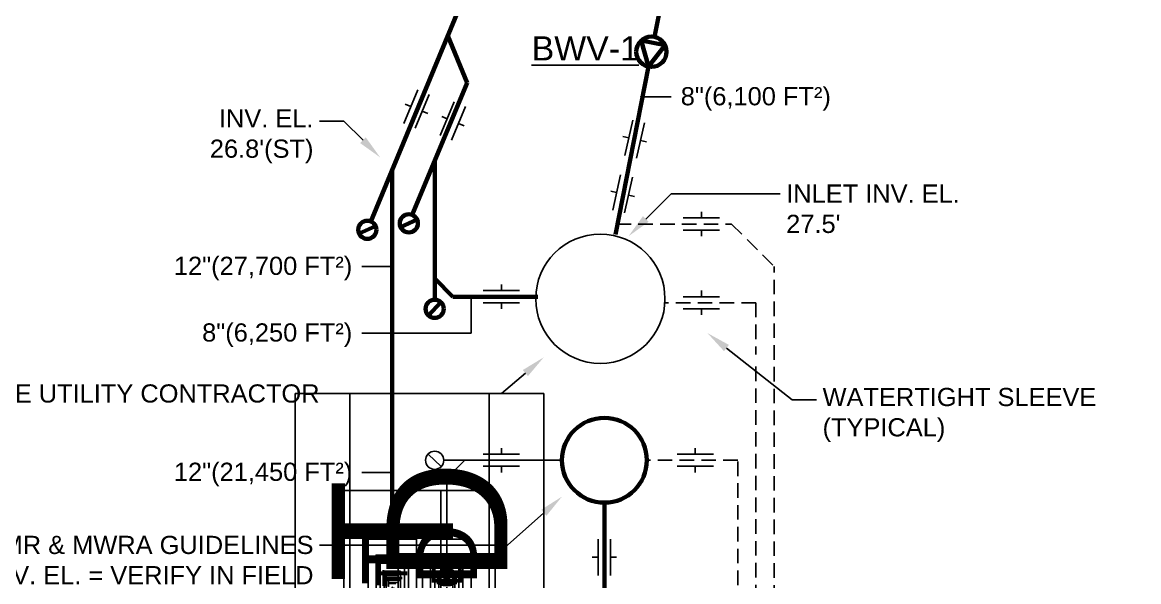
# Model space of a CAD drawing. Extents: x -29500 to 23517, y -2581 to 1886.
# Drawn here: x -1594 to -1042, y 859 to 1136 of the extents above; entities that cross this region are included whole.
import ezdxf
from ezdxf import colors
from ezdxf.entities.mleader import LeaderData, LeaderLine
from ezdxf.enums import TextEntityAlignment as Align
from ezdxf.math import Vec2, Vec3

# ---------------------------------------------------------------- set-up
doc = ezdxf.new("R2010")
doc.units = 0
doc.header["$LTSCALE"] = 36
doc.header["$MEASUREMENT"] = 0
doc.linetypes.add('VENT', pattern=[0.3, 0.2, -0.1])
for name, color, linetype in [('G-ANNO-TEXT', 70, 'Continuous'), ('P-GD-N', 3, 'Continuous'), ('P-GD-N @ 1 (1)', 3, 'Continuous'), ('P-GD-N @ 1 (2)', 3, 'Continuous'), ('P-GD-N @ 128', 3, 'Continuous'), ('P-GD-N @ 192', 3, 'Continuous'), ('P-GD-N @ 384', 3, 'Continuous'), ('P-GD-N @ 48', 3, 'Continuous'), ('P-GD-N @ 64', 3, 'Continuous'), ('P-GD-N @ 768', 3, 'Continuous'), ('P-GD-N @ 96', 3, 'Continuous'), ('P-GOIV-N', 3, 'VENT'), ('P-GV-N', 3, 'VENT')]:
    doc.layers.add(name, color=color, linetype=linetype)
for name, color, linetype, lineweight in [('P-SAN-N', 6, 'Continuous', 60), ('P-STRM-E', 52, 'Continuous', 25), ('P-STRM-N', 2, 'Continuous', 60), ('P-STRM-N @ 1 (1)', 2, 'Continuous', 60), ('P-STRM-N @ 1 (2)', 2, 'Continuous', 60), ('P-STRM-N @ 128', 2, 'Continuous', 60), ('P-STRM-N @ 192', 2, 'Continuous', 60), ('P-STRM-N @ 384', 2, 'Continuous', 60), ('P-STRM-N @ 48', 2, 'Continuous', 60), ('P-STRM-N @ 64', 2, 'Continuous', 60), ('P-STRM-N @ 768', 2, 'Continuous', 60), ('P-STRM-N @ 96', 2, 'Continuous', 60)]:
    doc.layers.add(name, color=color, linetype=linetype, lineweight=lineweight)
doc.styles.add('Arial', font='arial.ttf')
doc.dimstyles.new('Loop096', dxfattribs={"dimscale": 0, "dimtxt": 0.09375, "dimasz": 0.03125, "dimexe": 0.0625, "dimexo": 0.0625, "dimgap": 0.09375, "dimtad": 1, "dimdec": 4, "dimzin": 3, "dimdsep": 46, "dimlunit": 4, "dimtxsty": 'Arial', "dimblk": 'OBLIQUE', "dimcen": 0.09375, "dimdle": 0.0625, "dimclrd": 256, "dimclre": 256, "dimclrt": 256, "dimadec": 4, "dimazin": 0, "dimtfac": 0.8, "dimtdec": 4, "dimtix": 1, "dimtofl": 0, "dimtmove": 1, "dimatfit": 0, "dimldrblk": 'LeaderNoteBlock', "dimfxl": 1, "dimfrac": 1, "dimtolj": 1, "dimtzin": 0, "dimlwd": -1, "dimlwe": -1, "dimarcsym": 0})

# ---------------------------------------------------------------- blocks, each defined once
blk = doc.blocks.new('_Oblique')
at = {"color": 0, "linetype": 'ByBlock', "lineweight": -2}
blk.add_line((-0.5, -0.5), (0.5, 0.5), dxfattribs=at)
blk = doc.blocks.new('LeaderNoteBlock')
blk.add_ellipse((0, 0), major_axis=(1, 0), ratio=0.25, start_param=5.387521, end_param=10.320443)
blk = doc.blocks.new('FLOOR CLEAN OUT')
at = {"color": 7, "linetype": 'Continuous'}
blk.add_line((0.034, -0.0323), (-0.0341, 0.0321), dxfattribs=at)
at = {"linetype": 'Continuous'}
blk.add_circle((0, 0), 0.0469, dxfattribs=at)
blk = doc.blocks.new('*U47')
at = {"layer": 'DEFPOINTS'}
blk.add_lwpolyline([(-0.125, -0.0625), (0.125, -0.0625), (0.125, 0.0625), (-0.125, 0.0625)], close=True, dxfattribs=at)
at = {"style": 'Arial'}
blk.add_text('ST', height=0.078125, dxfattribs=at).set_placement((0, 0), align=Align.MIDDLE)
blk = doc.blocks.new('*U1390')
at = {"layer": 'P-STRM-N @ 1 (1)', "linetype": 'ByBlock', "lineweight": -2, "rotation": 90}
blk.add_blockref('*U47', (-1411, 856.15), dxfattribs=at)
at = {"layer": 'P-STRM-N @ 1 (2)', "linetype": 'ByBlock', "lineweight": -2, "rotation": 90}
blk.add_blockref('*U47', (-1411, 856.15), dxfattribs=at)
at = {"layer": 'P-STRM-N @ 128', "linetype": 'ByBlock', "lineweight": -2, "xscale": 128, "yscale": 128, "zscale": 128, "rotation": 90}
blk.add_blockref('*U47', (-1411, 856.15), dxfattribs=at)
at = {"layer": 'P-STRM-N @ 192', "linetype": 'ByBlock', "lineweight": -2, "xscale": 192, "yscale": 192, "zscale": 192, "rotation": 90}
blk.add_blockref('*U47', (-1411, 856.15), dxfattribs=at)
at = {"layer": 'P-STRM-N @ 384', "linetype": 'ByBlock', "lineweight": -2, "xscale": 384, "yscale": 384, "zscale": 384, "rotation": 90}
blk.add_blockref('*U47', (-1411, 856.15), dxfattribs=at)
at = {"layer": 'P-STRM-N @ 48', "linetype": 'ByBlock', "lineweight": -2, "xscale": 48, "yscale": 48, "zscale": 48, "rotation": 90}
blk.add_blockref('*U47', (-1411, 856.15), dxfattribs=at)
at = {"layer": 'P-STRM-N @ 64', "linetype": 'ByBlock', "lineweight": -2, "xscale": 64, "yscale": 64, "zscale": 64, "rotation": 90}
blk.add_blockref('*U47', (-1411, 856.15), dxfattribs=at)
at = {"layer": 'P-STRM-N @ 768', "linetype": 'ByBlock', "lineweight": -2, "xscale": 768, "yscale": 768, "zscale": 768, "rotation": 90}
blk.add_blockref('*U47', (-1411, 856.15), dxfattribs=at)
at = {"layer": 'P-STRM-N @ 96', "linetype": 'ByBlock', "lineweight": -2, "xscale": 96, "yscale": 96, "zscale": 96, "rotation": 90}
blk.add_blockref('*U47', (-1411, 856.15), dxfattribs=at)
blk = doc.blocks.new('*U43')
at = {"layer": 'DEFPOINTS'}
blk.add_lwpolyline([(-0.125, -0.0625), (0.125, -0.0625), (0.125, 0.0625), (-0.125, 0.0625)], close=True, dxfattribs=at)
at = {"style": 'Arial'}
blk.add_text('GD', height=0.078125, dxfattribs=at).set_placement((0, 0), align=Align.MIDDLE)
blk = doc.blocks.new('*U1391')
at = {"layer": 'P-GD-N @ 1 (1)', "linetype": 'ByBlock', "lineweight": -2, "rotation": 90}
blk.add_blockref('*U43', (-1384, 856.15), dxfattribs=at)
at = {"layer": 'P-GD-N @ 1 (2)', "linetype": 'ByBlock', "lineweight": -2, "rotation": 90}
blk.add_blockref('*U43', (-1384, 856.15), dxfattribs=at)
at = {"layer": 'P-GD-N @ 128', "linetype": 'ByBlock', "lineweight": -2, "xscale": 128, "yscale": 128, "zscale": 128, "rotation": 90}
blk.add_blockref('*U43', (-1384, 856.15), dxfattribs=at)
at = {"layer": 'P-GD-N @ 192', "linetype": 'ByBlock', "lineweight": -2, "xscale": 192, "yscale": 192, "zscale": 192, "rotation": 90}
blk.add_blockref('*U43', (-1384, 856.15), dxfattribs=at)
at = {"layer": 'P-GD-N @ 384', "linetype": 'ByBlock', "lineweight": -2, "xscale": 384, "yscale": 384, "zscale": 384, "rotation": 90}
blk.add_blockref('*U43', (-1384, 856.15), dxfattribs=at)
at = {"layer": 'P-GD-N @ 48', "linetype": 'ByBlock', "lineweight": -2, "xscale": 48, "yscale": 48, "zscale": 48, "rotation": 90}
blk.add_blockref('*U43', (-1384, 856.15), dxfattribs=at)
at = {"layer": 'P-GD-N @ 64', "linetype": 'ByBlock', "lineweight": -2, "xscale": 64, "yscale": 64, "zscale": 64, "rotation": 90}
blk.add_blockref('*U43', (-1384, 856.15), dxfattribs=at)
at = {"layer": 'P-GD-N @ 768', "linetype": 'ByBlock', "lineweight": -2, "xscale": 768, "yscale": 768, "zscale": 768, "rotation": 90}
blk.add_blockref('*U43', (-1384, 856.15), dxfattribs=at)
at = {"layer": 'P-GD-N @ 96', "linetype": 'ByBlock', "lineweight": -2, "xscale": 96, "yscale": 96, "zscale": 96, "rotation": 90}
blk.add_blockref('*U43', (-1384, 856.15), dxfattribs=at)
blk = doc.blocks.new('A$C75EC5373')
at = {"layer": 'G-ANNO-TEXT'}
for p, q in [((0, 3), (0, 6)), ((-9, 3), (9, 3)), ((9, -3), (-9, -3)), ((0, -3), (0, -6))]:
    blk.add_line(p, q, dxfattribs=at)
blk = doc.blocks.new('BACKWATER VALVE')
blk.add_lwpolyline([(0.078125, 0), (-0.046875, 0.0625), (-0.046875, -0.0625)], close=True)
blk.add_circle((0, 0), 0.078125)

msp = doc.modelspace()

# ---------------------------------------------------------------- linework, layer by layer
at = {"layer": 'P-GD-N'}
for p, q in [((-1385.5, 919.15), (-1327, 919.15)), ((-1384, 910.15), (-1375, 919.15)), ((-1384, 868.15), (-1384, 910.15))]:
    msp.add_line(p, q, dxfattribs=at)
at = {"layer": 'P-GOIV-N'}
for p, q in [((-1300, 1036.15), (-1243, 1036.15)), ((-1243, 1036.15), (-1222, 1015.15)), ((-1222, 796.15), (-1222, 1015.15)), ((-1231, 997.15), (-1276, 997.15)), ((-1231, 997.15), (-1231, 971.52)), ((-1231, 965.52), (-1231, 805.15)), ((-1240, 919.15), (-1285, 919.15)), ((-1240, 814.15), (-1240, 919.15))]:
    msp.add_line(p, q, dxfattribs=at)
at = {"layer": 'P-SAN-N'}
msp.add_line((-1306, 898.15), (-1306, 853.15), dxfattribs=at)
msp.add_circle((-1306, 919.15), 21, dxfattribs=at)
at = {"layer": 'P-STRM-E'}
msp.add_circle((-1308, 999.15), 32, dxfattribs=at)
at = {"layer": 'P-STRM-N'}
for p, q in [((-1281.25, 1128.83), (-1267.19, 1200.28)), ((-1421.64, 1037.46), (-1360.53, 1185)), ((-1373.95, 1106.15), (-1383.57, 1129.37)), ((-1300.51, 1031.03), (-1284.15, 1114.11)), ((-1401.08, 1040.64), (-1373.95, 1106.15)), ((-1390, 998.65), (-1390, 1067.4)), ((-1411, 1063.15), (-1411, 868.15)), ((-1381, 1000.15), (-1390, 1009.15)), ((-1339, 1000.15), (-1381, 1000.15))]:
    msp.add_line(p, q, dxfattribs=at)

# ---------------------------------------------------------------- block references
at = {"layer": 'P-GD-N'}
msp.add_blockref('*U1391', (0, 0), dxfattribs=at)
at = {"layer": 'P-GD-N @ 96', "xscale": 96, "yscale": 96, "zscale": 96}
msp.add_blockref('FLOOR CLEAN OUT', (-1390, 919.15), dxfattribs=at)
at = {"layer": 'P-GV-N'}
for p, rotation in [((-1399, 1093.15), 67.5), ((-1381, 1087.15), 67.5), ((-1291, 1078.15), 77.47119229084849), ((-1297, 1051.15), 77.47119229084849), ((-1306, 871.15), 90)]:
    msp.add_blockref('A$C75EC5373', p, dxfattribs=dict(at, rotation=rotation))
for p in [(-1258, 1036.15), (-1357, 1000.15), (-1258, 997.15), (-1357, 919.15), (-1261, 919.15)]:
    msp.add_blockref('A$C75EC5373', p, dxfattribs=at)
at = {"layer": 'P-STRM-N'}
msp.add_blockref('*U1390', (0, 0), dxfattribs=at)
at = {"layer": 'P-STRM-N @ 96'}
for name, p, xscale, yscale, zscale, rotation in [('BACKWATER VALVE', (-1282.7, 1121.47), -96.00000000000004, 96.00000000000001, 96, 78.8636905688347), ('FLOOR CLEAN OUT', (-1423.36, 1033.31), 96.00000000000001, 96.00000000000001, 96.00000000000001, 67.49999999999967), ('FLOOR CLEAN OUT', (-1402.8, 1036.49), 96, 96, 96, 67.4999999999999), ('FLOOR CLEAN OUT', (-1390, 994.15), 96, 96, 96, 90)]:
    msp.add_blockref(name, p, dxfattribs=dict(at, xscale=xscale, yscale=yscale, zscale=zscale, rotation=rotation))

# ---------------------------------------------------------------- texts
at = {"layer": 'G-ANNO-TEXT', "insert": (-1342, 1129.15), "char_height": 12, "width": 24, "attachment_point": 1, "style": 'Arial'}
msp.add_mtext('{\\LBWV-1}', dxfattribs=at)
at = {"layer": 'G-ANNO-TEXT', "char_height": 9, "style": 'Arial'}
for s, width, insert, attachment_point in [('\\pt45;8"(6,100 FT²)', 154.2, (-1268.2, 1103.95), 1), ('12"(27,700 FT²)', 106.2, (-1430.8, 1019.95), 3), ('\\pt45;8"(6,250 FT²)', 86.172, (-1430.8, 986.95), 3), ('12"(21,450 FT²)', 106.2, (-1430.8, 917.95), 3)]:
    msp.add_mtext_dynamic_manual_height_columns(s, width=width, gutter_width=45, heights=[0], dxfattribs=dict(at, insert=insert, attachment_point=attachment_point))

# ---------------------------------------------------------------- leaders
at = {"layer": 'G-ANNO-TEXT'}
for points in [[(-1288, 1099.15), (-1276, 1099.15), (-1273, 1099.15)], [(-1411, 1015.15), (-1423, 1015.15), (-1426, 1015.15)], [(-1372, 1000.15), (-1372, 982.15), (-1426, 982.15)], [(-1411, 913.15), (-1423, 913.15), (-1426, 913.15)]]:
    msp.add_leader(points, dimstyle='Loop096', override={"dimscale": 0}, dxfattribs=at)
ml = msp.add_multileader_mtext('Standard', dxfattribs=at)
ml.set_content("INV. EL.\\P26.8'(ST)", color=256, style='Arial')
ml.set_leader_properties(color=256, linetype='ByLayer', lineweight=-1)
ml.build(insert=Vec2(0, 0))
ml.multileader.update_dxf_attribs({"has_dogleg": 0, "dogleg_length": 0.125, "arrow_head_size": 12, "scale": 96})
ctx = ml.context
ctx.base_point, ctx.scale, ctx.char_height, ctx.arrow_head_size, ctx.landing_gap_size, ctx.plane_origin = Vec3(-1503.49, 1087.15), 96, 9, 12, 3, Vec3(-1414, 1066.15)
ctx.text_align_type = 2
notes = []
notes.append((ctx, [(0, (1, 1, 0), (-1435, 1087.15), (-1, 0), 12, [(0, [(-1417, 1069.15), (-1435, 1087.15)], 0, [])])]))
ctx.mtext.insert, ctx.mtext.alignment, ctx.mtext.flow_direction = Vec3(-1450, 1092.98), 3, 5
ml = msp.add_multileader_mtext('Standard', dxfattribs=at)
ml.set_content("INLET INV. EL.\\P27.5'", color=256, style='Arial')
ml.set_leader_properties(color=256, linetype='ByLayer', lineweight=-1)
ml.build(insert=Vec2(0, 0))
ml.multileader.update_dxf_attribs({"has_dogleg": 0, "dogleg_length": 0.125, "arrow_head_size": 12, "scale": 96})
ctx = ml.context
ctx.base_point, ctx.scale, ctx.char_height, ctx.arrow_head_size, ctx.landing_gap_size, ctx.plane_origin = Vec3(-1219, 1051.15), 96, 9, 12, 3, Vec3(-1294, 1030.15)
notes.append((ctx, [(0, (1, 1, 0), (-1231, 1051.15), (1, 0), 12, [(0, [(-1294, 1030.15), (-1273, 1051.15)], 0, [])])]))
ctx.mtext.insert, ctx.mtext.flow_direction = Vec3(-1216, 1055.73), 5
ml = msp.add_multileader_mtext('Standard', dxfattribs=at)
ml.set_content('HEAT TRACE AND INSULATE TRAP PRIMER LINE, TRAP, AND 10 FEET BEYOND', color=256, style='Arial')
ml.set_leader_properties(color=256, linetype='ByLayer', lineweight=-1)
ml.build(insert=Vec2(0, 0))
ml.multileader.update_dxf_attribs({"has_dogleg": 0, "dogleg_length": 0.125, "arrow_head_size": 12, "scale": 96})
ctx = ml.context
ctx.base_point, ctx.scale, ctx.char_height, ctx.arrow_head_size, ctx.landing_gap_size, ctx.plane_origin = Vec3(-2200, 1015.15), 96, 9, 12, 3, Vec3(-2284, 958.15)
notes.append((ctx, [(0, (1, 1, 0), (-2212, 1015.15), (1, 0), 12, [(0, [(-2290, 946.15), (-2251, 1015.15)], 0, [])])]))
ctx.mtext.insert, ctx.mtext.width, ctx.mtext.flow_direction = Vec3(-2197, 1019.73), 185.7454, 5
ml = msp.add_multileader_mtext('Standard', dxfattribs=at)
ml.set_content('WATERTIGHT SLEEVE\\P(TYPICAL)', color=256, style='Arial')
ml.set_leader_properties(color=256, linetype='ByLayer', lineweight=-1)
ml.build(insert=Vec2(0, 0))
ml.multileader.update_dxf_attribs({"has_dogleg": 0, "dogleg_length": 0.125, "arrow_head_size": 12, "scale": 96})
ctx = ml.context
ctx.base_point, ctx.scale, ctx.char_height, ctx.arrow_head_size, ctx.landing_gap_size, ctx.plane_origin = Vec3(-1201, 949.15), 96, 9, 12, 3, Vec3(-1255, 982.15)
notes.append((ctx, [(0, (1, 1, 0), (-1213, 949.15), (1, 0), 12, [(0, [(-1255, 982.15), (-1213, 949.15)], 0, [])])]))
ctx.mtext.insert, ctx.mtext.flow_direction = Vec3(-1198, 954.98), 5
ml = msp.add_multileader_mtext('Standard', dxfattribs=at)
ml.set_content('STORMCEPTOR FURNISHED AND INSTALLED BY SITE UTILITY CONTRACTOR', color=256, style='Arial')
ml.set_leader_properties(color=256, linetype='ByLayer', lineweight=-1)
ml.build(insert=Vec2(0, 0))
ml.multileader.update_dxf_attribs({"has_dogleg": 0, "dogleg_length": 0.125, "arrow_head_size": 12, "scale": 96})
ctx = ml.context
ctx.base_point, ctx.scale, ctx.char_height, ctx.arrow_head_size, ctx.landing_gap_size, ctx.plane_origin = Vec3(-1711.34, 952.15), 96, 9, 12, 3, Vec3(-1336, 970.15)
ctx.text_align_type = 2
notes.append((ctx, [(0, (1, 1, 0), (-1432, 952.15), (-1, 0), 12, [(0, [(-1336, 970.15), (-1357, 952.15)], 0, [])])]))
ctx.mtext.insert, ctx.mtext.width, ctx.mtext.alignment, ctx.mtext.flow_direction = Vec3(-1447, 956.73), 269.3733, 3, 5
ml = msp.add_multileader_mtext('Standard', dxfattribs=at)
ml.set_content("GAS & OIL TRAP IS POURED IN PLACE BY STRUCTURAL AND SHALL CONFORM TO 248 CMR & MWRA GUIDELINES\\PRIM INV. EL. = VERIFY IN FIELD\\PINLET INV. EL. = 26.0'\\POUTLET INV. EL. = 25.7'\\PBOTTOM INV. EL. = 19.6'", color=256, style='Arial')
ml.set_leader_properties(color=256, linetype='ByLayer', lineweight=-1)
ml.build(insert=Vec2(0, 0))
ml.multileader.update_dxf_attribs({"has_dogleg": 0, "dogleg_length": 0.125, "arrow_head_size": 12, "scale": 96})
ctx = ml.context
ctx.base_point, ctx.scale, ctx.char_height, ctx.arrow_head_size, ctx.landing_gap_size, ctx.plane_origin = Vec3(-1723.64, 877.15), 96, 9, 12, 3, Vec3(-1336, 892.15)
ctx.text_align_type = 2
notes.append((ctx, [(0, (1, 1, 0), (-1435, 877.15), (-1, 0), 12, [(0, [(-1327, 901.15), (-1354, 877.15)], 0, [])])]))
ctx.mtext.insert, ctx.mtext.width, ctx.mtext.alignment, ctx.mtext.flow_direction = Vec3(-1450, 881.73), 292.1835, 3, 5
for ctx, leaders in notes:
    for number, flags, end, landing, length, lines in leaders:
        leader = LeaderData()
        leader.index, (leader.has_last_leader_line, leader.has_dogleg_vector, leader.attachment_direction) = number, flags
        leader.last_leader_point, leader.dogleg_vector, leader.dogleg_length = Vec3(end), Vec3(landing), length
        for number, points, colour, breaks in lines:
            line = LeaderLine()
            line.index, line.vertices, line.color, line.breaks = number, Vec3.list(points), colors.encode_raw_color(colour), breaks
            leader.lines.append(line)
        ctx.leaders.append(leader)

doc.saveas('drawing.dxf')
